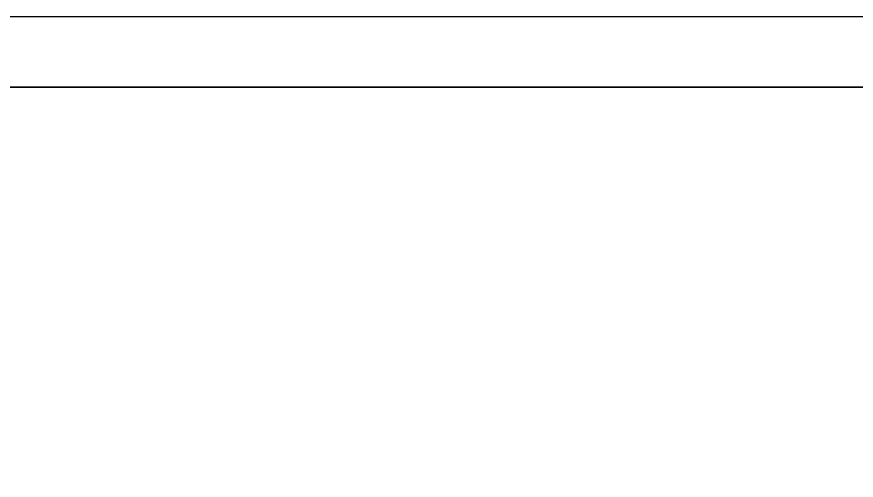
# Model space of a CAD drawing. Header units: millimetres. Extents: x -75 to 3610, y -1375 to 0.
# Drawn here: x 1968.5 to 2028.2, y -912 to -879 of the extents above; entities that cross this region are included whole.
import ezdxf

# ---------------------------------------------------------------- set-up
doc = ezdxf.new("R2010")
doc.units = ezdxf.units.MM
doc.layers.add('IQ_200_2D', color=1, linetype='Continuous')
doc.layers.add('IQ_200_3D', color=1, linetype='Continuous')

msp = doc.modelspace()

# ---------------------------------------------------------------- linework, layer by layer
at = {"layer": 'IQ_200_2D'}
msp.add_lwpolyline([(79.996, -50), (3309.996, -50), (3309.996, -845), (2102.996, -845), (2102.996, -879), (1616.996, -879), (1616.996, -845), (79.996, -845), (79.996, -50)], dxfattribs=at)
msp.add_lwpolyline([(2082.996, -883.999), (2082.996, -883.999, -0.414214), (2087.996, -888.999), (2087.996, -905), (2057.996, -935), (2057.996, -945), (1919.996, -945), (1919.996, -935), (1661.996, -935), (1631.996, -905), (1631.996, -889, -0.414213), (1636.996, -884), (2082.996, -883.999)], format="xyb", dxfattribs=at)
at = {"layer": 'IQ_200_3D'}
for points, invisible_edges in [([(1661.996, -935, 150), (1631.996, -905, 150), (1636.996, -884, 150), (2082.913, -884, 150)], 10), ([(1661.996, -935, 1785), (2082.913, -884, 1785), (1636.996, -884, 1785)], 13), ([(1661.996, -935, 1785), (1661.996, -935.2, 1785), (2057.996, -935, 1785), (2082.913, -884, 1785)], 14), ([(2082.913, -884, 150), (2057.996, -935, 150), (1661.996, -935, 150)], 13)]:
    msp.add_3dface(points, dxfattribs=dict(at, invisible_edges=invisible_edges))
msp.add_3dface([(2082.913, -884, 1785), (2082.913, -884, 150), (1636.996, -884, 150), (1636.996, -884, 1785)], dxfattribs=at)

doc.saveas('drawing.dxf')
